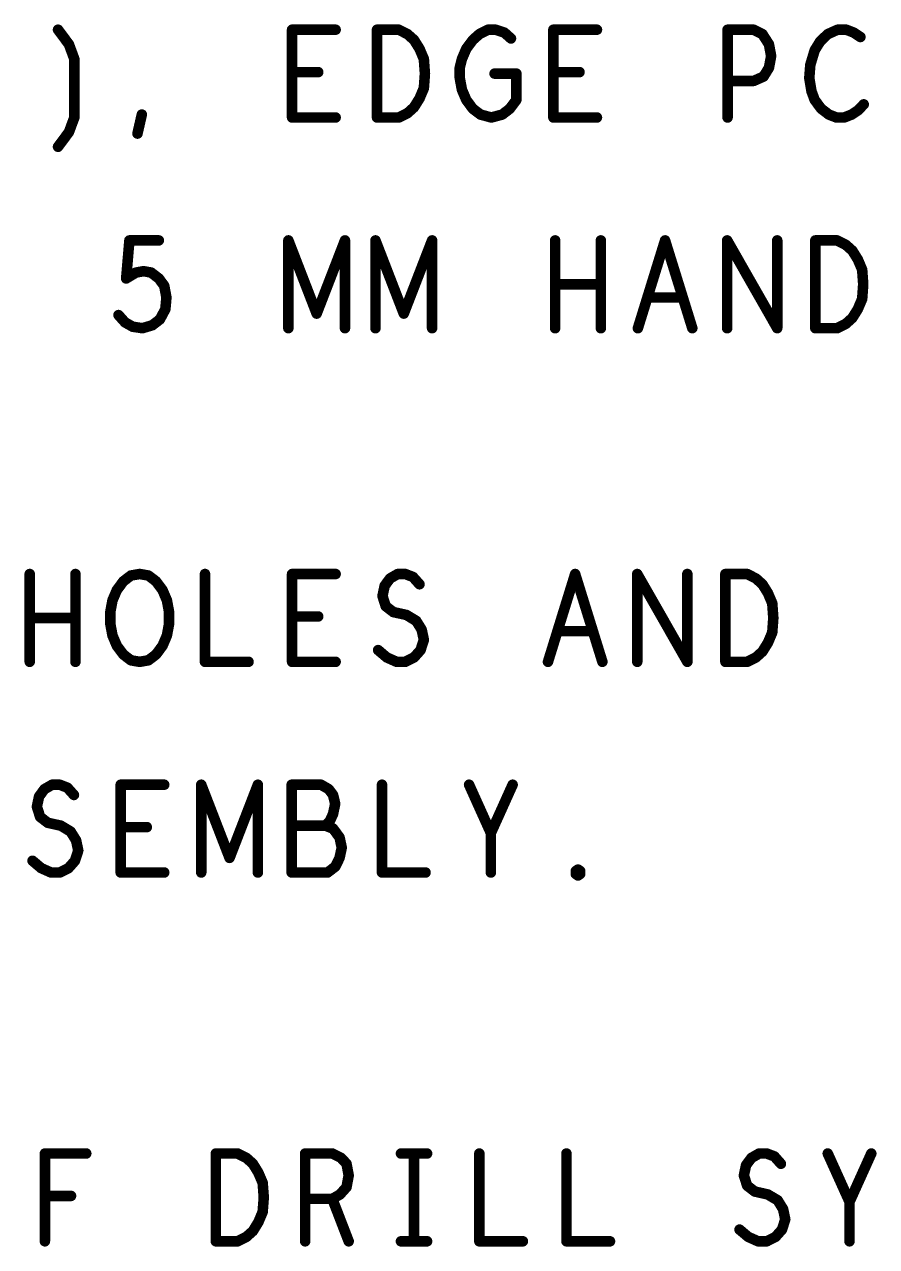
# Model space of a CAD drawing. Extents: x -14.2 to 19.9, y -5.2 to 16.9.
# Drawn here: x -4.326 to -3.113, y 7.184 to 8.924 of the extents above; entities that cross this region are included whole.
import ezdxf

# ---------------------------------------------------------------- set-up
doc = ezdxf.new("R2010")
doc.units = 0
doc.layers.get('0').update_dxf_attribs({"linetype": 'CONTINUOUS'})
doc.layers.add('FAB', color=2, linetype='CONTINUOUS')

# ---------------------------------------------------------------- blocks, each defined once
blk = doc.blocks.new('ROUND_105')
at = {"const_width": 0.0075}
blk.add_lwpolyline([(-0.00375, 0, 1), (0.00375, 0, 1)], format="xyb", close=True, dxfattribs=at)

msp = doc.modelspace()

# ---------------------------------------------------------------- linework, layer by layer
at = {"layer": 'FAB', "const_width": 0.015}
for points in [[(-4.2628, 8.896), (-4.2783, 8.9168)], [(-3.9451, 8.7918), (-3.9451, 8.9168)], [(-3.9451, 8.9168), (-3.8831, 8.9168)], [(-3.8242, 8.7918), (-3.8242, 8.9168)], [(-3.8242, 8.9168), (-3.7932, 8.9168)], [(-3.7932, 8.9168), (-3.7808, 8.9105)], [(-3.7808, 8.9105), (-3.7715, 8.9022)], [(-3.7715, 8.9022), (-3.7637, 8.8897)], [(-3.6971, 8.8897), (-3.6878, 8.9022)], [(-3.6878, 8.9022), (-3.6785, 8.9105)], [(-3.6785, 8.9105), (-3.6661, 8.9168)], [(-3.6661, 8.9168), (-3.6552, 8.9168)], [(-3.6552, 8.9168), (-3.6428, 8.9126)], [(-3.6428, 8.9126), (-3.6335, 8.9043)], [(-3.5731, 8.7918), (-3.5731, 8.9168)], [(-3.5731, 8.9168), (-3.5111, 8.9168)], [(-3.3251, 8.7918), (-3.3251, 8.9168)], [(-3.3251, 8.9168), (-3.2879, 8.9168)], [(-3.2879, 8.9168), (-3.2755, 8.9105)], [(-3.2755, 8.9105), (-3.2662, 8.896)], [(-3.1825, 8.9105), (-3.1933, 8.9001)], [(-3.1685, 8.9168), (-3.1825, 8.9105)], [(-3.1561, 8.9168), (-3.1685, 8.9168)], [(-3.1453, 8.9126), (-3.1561, 8.9168)], [(-3.136, 8.9064), (-3.1453, 8.9126)], [(-4.2551, 8.8751), (-4.2628, 8.896)], [(-3.7637, 8.8897), (-3.7575, 8.8751)], [(-3.7033, 8.8751), (-3.6971, 8.8897)], [(-3.2662, 8.896), (-3.2631, 8.8793)], [(-3.2011, 8.8876), (-3.2073, 8.8668)], [(-3.1933, 8.9001), (-3.2011, 8.8876)], [(-4.2551, 8.7918), (-4.2551, 8.8751)], [(-3.7575, 8.8751), (-3.756, 8.8543)], [(-3.7064, 8.8626), (-3.7033, 8.8751)], [(-3.2631, 8.8793), (-3.2662, 8.8626)], [(-3.9079, 8.8564), (-3.9451, 8.8564)], [(-3.756, 8.8543), (-3.7575, 8.8335)], [(-3.7064, 8.848), (-3.7064, 8.8626)], [(-3.6568, 8.8543), (-3.6258, 8.8543)], [(-3.6258, 8.8543), (-3.6258, 8.8168)], [(-3.5359, 8.8564), (-3.5731, 8.8564)], [(-3.2739, 8.8501), (-3.2879, 8.8439)], [(-3.2662, 8.8626), (-3.2739, 8.8501)], [(-3.2073, 8.8668), (-3.2088, 8.848)], [(-3.7575, 8.8335), (-3.7637, 8.8189)], [(-3.7033, 8.8314), (-3.7064, 8.848)], [(-3.2879, 8.8439), (-3.3251, 8.8439)], [(-3.2088, 8.848), (-3.2057, 8.8293)], [(-3.7637, 8.8189), (-3.7715, 8.8064)], [(-3.6971, 8.8168), (-3.7033, 8.8314)], [(-3.6878, 8.8043), (-3.6971, 8.8168)], [(-3.6258, 8.8168), (-3.6351, 8.8043)], [(-3.2057, 8.8293), (-3.2011, 8.8168)], [(-3.2011, 8.8168), (-3.1918, 8.8043)], [(-3.7808, 8.798), (-3.7932, 8.7918)], [(-3.7715, 8.8064), (-3.7808, 8.798)], [(-3.6769, 8.796), (-3.6878, 8.8043)], [(-3.6351, 8.8043), (-3.6459, 8.796)], [(-3.1918, 8.8043), (-3.1809, 8.796)], [(-3.1484, 8.796), (-3.1391, 8.8022)], [(-3.1391, 8.8022), (-3.1313, 8.8105)], [(-4.2628, 8.771), (-4.2551, 8.7918)], [(-4.1652, 8.7689), (-4.159, 8.796)], [(-3.8831, 8.7918), (-3.9451, 8.7918)], [(-3.7932, 8.7918), (-3.8242, 8.7918)], [(-3.6614, 8.7918), (-3.6769, 8.796)], [(-3.6459, 8.796), (-3.6614, 8.7918)], [(-3.5111, 8.7918), (-3.5731, 8.7918)], [(-3.1809, 8.796), (-3.1701, 8.7918)], [(-3.1701, 8.7918), (-3.1592, 8.7918)], [(-3.1592, 8.7918), (-3.1484, 8.796)], [(-4.2783, 8.7501), (-4.2628, 8.771)], [(-4.1813, 8.5626), (-4.1767, 8.6168)], [(-4.1767, 8.6168), (-4.1348, 8.6168)], [(-3.9504, 8.4918), (-3.9504, 8.6168)], [(-3.9504, 8.6168), (-3.9101, 8.5126)], [(-3.9101, 8.5126), (-3.8698, 8.6168)], [(-3.8698, 8.6168), (-3.8698, 8.4918)], [(-3.8264, 8.4918), (-3.8264, 8.6168)], [(-3.8264, 8.6168), (-3.7861, 8.5126)], [(-3.7861, 8.5126), (-3.7458, 8.6168)], [(-3.7458, 8.6168), (-3.7458, 8.4918)], [(-3.5706, 8.4918), (-3.5706, 8.6168)], [(-3.5055, 8.6168), (-3.5055, 8.4918)], [(-3.4528, 8.4918), (-3.4141, 8.6168)], [(-3.4141, 8.6168), (-3.3753, 8.4918)], [(-3.3257, 8.4918), (-3.3257, 8.6168)], [(-3.3257, 8.6168), (-3.2544, 8.4918)], [(-3.2544, 8.4918), (-3.2544, 8.6168)], [(-3.2002, 8.4918), (-3.2002, 8.6168)], [(-3.2002, 8.6168), (-3.1692, 8.6168)], [(-3.1692, 8.6168), (-3.1568, 8.6105)], [(-3.1568, 8.6105), (-3.1475, 8.6022)], [(-3.1475, 8.6022), (-3.1397, 8.5897)], [(-3.1397, 8.5897), (-3.1335, 8.5751)], [(-4.1565, 8.573), (-4.1674, 8.571)], [(-4.1457, 8.571), (-4.1565, 8.573)], [(-3.1335, 8.5751), (-3.132, 8.5543)], [(-4.1674, 8.571), (-4.1813, 8.5626)], [(-4.1348, 8.5626), (-4.1457, 8.571)], [(-4.1271, 8.5522), (-4.1348, 8.5626)], [(-3.5055, 8.5543), (-3.5706, 8.5543)], [(-3.132, 8.5543), (-3.1335, 8.5335)], [(-4.124, 8.5355), (-4.1271, 8.5522)], [(-4.1333, 8.5043), (-4.1255, 8.5189)], [(-4.1255, 8.5189), (-4.124, 8.5355)], [(-3.3893, 8.5355), (-3.4389, 8.5355)], [(-3.1397, 8.5189), (-3.1475, 8.5064)], [(-3.1335, 8.5335), (-3.1397, 8.5189)], [(-4.1922, 8.5105), (-4.1829, 8.5001)], [(-4.1441, 8.496), (-4.1333, 8.5043)], [(-3.1475, 8.5064), (-3.1568, 8.498)], [(-4.1829, 8.5001), (-4.172, 8.4939)], [(-4.172, 8.4939), (-4.1581, 8.4918)], [(-4.1581, 8.4918), (-4.1441, 8.496)], [(-3.1692, 8.4918), (-3.2002, 8.4918)], [(-3.1568, 8.498), (-3.1692, 8.4918)], [(-4.3186, 8.0168), (-4.3186, 8.1418)], [(-4.2535, 8.1418), (-4.2535, 8.0168)], [(-4.1853, 8.1314), (-4.1745, 8.1397)], [(-4.1745, 8.1397), (-4.1621, 8.1418)], [(-4.1621, 8.1418), (-4.1497, 8.1397)], [(-4.1497, 8.1397), (-4.1388, 8.1314)], [(-4.0691, 8.1418), (-4.0691, 8.0168)], [(-3.9451, 8.0168), (-3.9451, 8.1418)], [(-3.9451, 8.1418), (-3.8831, 8.1418)], [(-3.8056, 8.1355), (-3.7947, 8.1418)], [(-3.7947, 8.1418), (-3.7839, 8.1418)], [(-3.7839, 8.1418), (-3.773, 8.1376)], [(-3.773, 8.1376), (-3.7637, 8.1272)], [(-3.5808, 8.0168), (-3.5421, 8.1418)], [(-3.5421, 8.1418), (-3.5033, 8.0168)], [(-3.4537, 8.0168), (-3.4537, 8.1418)], [(-3.4537, 8.1418), (-3.3824, 8.0168)], [(-3.3824, 8.0168), (-3.3824, 8.1418)], [(-3.3282, 8.0168), (-3.3282, 8.1418)], [(-3.3282, 8.1418), (-3.2972, 8.1418)], [(-3.2972, 8.1418), (-3.2848, 8.1355)], [(-4.2008, 8.1043), (-4.1946, 8.1189)], [(-4.1946, 8.1189), (-4.1853, 8.1314)], [(-4.1388, 8.1314), (-4.1295, 8.1189)], [(-4.1295, 8.1189), (-4.1233, 8.1043)], [(-3.8164, 8.1105), (-3.8133, 8.1251)], [(-3.8133, 8.1251), (-3.8056, 8.1355)], [(-3.2848, 8.1355), (-3.2755, 8.1272)], [(-3.2755, 8.1272), (-3.2677, 8.1147)], [(-4.2039, 8.0876), (-4.2008, 8.1043)], [(-4.1233, 8.1043), (-4.1202, 8.0876)], [(-3.8118, 8.096), (-3.8164, 8.1105)], [(-3.2677, 8.1147), (-3.2615, 8.1001)], [(-4.2039, 8.071), (-4.2039, 8.0876)], [(-4.1202, 8.0876), (-4.1202, 8.071)], [(-3.8009, 8.0876), (-3.8118, 8.096)], [(-3.7823, 8.0835), (-3.8009, 8.0876)], [(-3.2615, 8.1001), (-3.26, 8.0793)], [(-4.2535, 8.0793), (-4.3186, 8.0793)], [(-4.2008, 8.0543), (-4.2039, 8.071)], [(-4.1202, 8.071), (-4.1233, 8.0543)], [(-3.9079, 8.0814), (-3.9451, 8.0814)], [(-3.7684, 8.0751), (-3.7823, 8.0835)], [(-3.7606, 8.0626), (-3.7684, 8.0751)], [(-3.26, 8.0793), (-3.2615, 8.0585)], [(-4.1946, 8.0397), (-4.2008, 8.0543)], [(-4.1233, 8.0543), (-4.1295, 8.0397)], [(-3.7575, 8.0481), (-3.7606, 8.0626)], [(-3.5173, 8.0605), (-3.5669, 8.0605)], [(-3.2615, 8.0585), (-3.2677, 8.0439)], [(-4.1853, 8.0272), (-4.1946, 8.0397)], [(-4.1295, 8.0397), (-4.1388, 8.0272)], [(-3.8226, 8.0335), (-3.8102, 8.023)], [(-3.7715, 8.023), (-3.7622, 8.0335)], [(-3.7622, 8.0335), (-3.7575, 8.0481)], [(-3.2677, 8.0439), (-3.2755, 8.0314)], [(-4.1745, 8.0189), (-4.1853, 8.0272)], [(-4.1621, 8.0168), (-4.1745, 8.0189)], [(-4.1497, 8.0189), (-4.1621, 8.0168)], [(-4.1388, 8.0272), (-4.1497, 8.0189)], [(-4.0691, 8.0168), (-4.0071, 8.0168)], [(-3.8831, 8.0168), (-3.9451, 8.0168)], [(-3.8102, 8.023), (-3.7963, 8.0168)], [(-3.7963, 8.0168), (-3.7839, 8.0168)], [(-3.7839, 8.0168), (-3.7715, 8.023)], [(-3.2972, 8.0168), (-3.3282, 8.0168)], [(-3.2848, 8.023), (-3.2972, 8.0168)], [(-3.2755, 8.0314), (-3.2848, 8.023)], [(-4.2976, 7.8355), (-4.2867, 7.8418)], [(-4.2867, 7.8418), (-4.2759, 7.8418)], [(-4.2759, 7.8418), (-4.265, 7.8376)], [(-4.1891, 7.7168), (-4.1891, 7.8418)], [(-4.1891, 7.8418), (-4.1271, 7.8418)], [(-4.0744, 7.7168), (-4.0744, 7.8418)], [(-4.0744, 7.8418), (-4.0341, 7.7376)], [(-4.0341, 7.7376), (-3.9938, 7.8418)], [(-3.9938, 7.8418), (-3.9938, 7.7168)], [(-3.9039, 7.8418), (-3.9457, 7.8418)], [(-3.9457, 7.8418), (-3.9457, 7.7168)], [(-3.893, 7.8355), (-3.9039, 7.8418)], [(-3.8171, 7.8418), (-3.8171, 7.7168)], [(-3.6621, 7.773), (-3.6931, 7.8418)], [(-3.6311, 7.8418), (-3.6621, 7.773)], [(-4.3084, 7.8105), (-4.3053, 7.8251)], [(-4.3053, 7.8251), (-4.2976, 7.8355)], [(-4.265, 7.8376), (-4.2557, 7.8272)], [(-3.8868, 7.8272), (-3.893, 7.8355)], [(-3.8837, 7.8147), (-3.8868, 7.8272)], [(-4.3038, 7.796), (-4.3084, 7.8105)], [(-3.8868, 7.8001), (-3.8837, 7.8147)], [(-4.2929, 7.7876), (-4.3038, 7.796)], [(-3.8977, 7.7835), (-3.8915, 7.7897)], [(-3.8915, 7.7897), (-3.8868, 7.8001)], [(-4.2743, 7.7835), (-4.2929, 7.7876)], [(-4.2604, 7.7751), (-4.2743, 7.7835)], [(-4.2526, 7.7626), (-4.2604, 7.7751)], [(-4.1519, 7.7814), (-4.1891, 7.7814)], [(-3.8977, 7.7835), (-3.9457, 7.7835)], [(-3.8868, 7.7793), (-3.8977, 7.7835)], [(-3.8775, 7.7668), (-3.8868, 7.7793)], [(-3.6621, 7.7168), (-3.6621, 7.773)], [(-4.2495, 7.7481), (-4.2526, 7.7626)], [(-3.8744, 7.7522), (-3.8775, 7.7668)], [(-4.2542, 7.7335), (-4.2495, 7.7481)], [(-3.8837, 7.7251), (-3.8775, 7.7376)], [(-3.8775, 7.7376), (-3.8744, 7.7522)], [(-4.3146, 7.7335), (-4.3022, 7.723)], [(-4.3022, 7.723), (-4.2883, 7.7168)], [(-4.2759, 7.7168), (-4.2635, 7.723)], [(-4.2635, 7.723), (-4.2542, 7.7335)], [(-3.8946, 7.7168), (-3.8837, 7.7251)], [(-3.5412, 7.7189), (-3.5381, 7.721)], [(-3.5412, 7.7147), (-3.5412, 7.7189)], [(-3.5381, 7.721), (-3.535, 7.7189)], [(-3.535, 7.7189), (-3.535, 7.7147)], [(-4.2883, 7.7168), (-4.2759, 7.7168)], [(-4.1271, 7.7168), (-4.1891, 7.7168)], [(-3.9457, 7.7168), (-3.8946, 7.7168)], [(-3.8171, 7.7168), (-3.7551, 7.7168)], [(-3.5381, 7.7126), (-3.5412, 7.7147)], [(-3.535, 7.7147), (-3.5381, 7.7126)], [(-4.297, 7.1917), (-4.297, 7.3167)], [(-4.297, 7.3167), (-4.2381, 7.3167)], [(-4.0536, 7.1917), (-4.0536, 7.3167)], [(-4.0536, 7.3167), (-4.0226, 7.3167)], [(-4.0226, 7.3167), (-4.0102, 7.3105)], [(-4.0102, 7.3105), (-4.0009, 7.3021)], [(-4.0009, 7.3021), (-3.9932, 7.2896)], [(-3.9265, 7.1917), (-3.9265, 7.3167)], [(-3.9265, 7.3167), (-3.8878, 7.3167)], [(-3.8878, 7.3167), (-3.8754, 7.3105)], [(-3.8754, 7.3105), (-3.8676, 7.3021)], [(-3.8676, 7.3021), (-3.8645, 7.2855)], [(-3.7901, 7.3167), (-3.7529, 7.3167)], [(-3.7715, 7.3167), (-3.7715, 7.1917)], [(-3.6785, 7.3167), (-3.6785, 7.1917)], [(-3.5545, 7.3167), (-3.5545, 7.1917)], [(-3.2988, 7.3001), (-3.291, 7.3105)], [(-3.291, 7.3105), (-3.2802, 7.3167)], [(-3.2802, 7.3167), (-3.2693, 7.3167)], [(-3.2693, 7.3167), (-3.2585, 7.3126)], [(-3.2585, 7.3126), (-3.2492, 7.3021)], [(-3.1515, 7.248), (-3.1825, 7.3167)], [(-3.1205, 7.3167), (-3.1515, 7.248)], [(-3.9932, 7.2896), (-3.987, 7.2751)], [(-3.8645, 7.2855), (-3.8676, 7.2688)], [(-3.3019, 7.2855), (-3.2988, 7.3001)], [(-3.2972, 7.2709), (-3.3019, 7.2855)], [(-3.987, 7.2751), (-3.9854, 7.2542)], [(-3.8676, 7.2688), (-3.8769, 7.2584)], [(-3.2864, 7.2626), (-3.2972, 7.2709)], [(-4.2598, 7.2563), (-4.297, 7.2563)], [(-3.9854, 7.2542), (-3.987, 7.2334)], [(-3.8878, 7.2521), (-3.9265, 7.2521)], [(-3.8769, 7.2584), (-3.8878, 7.2521)], [(-3.8878, 7.2521), (-3.8645, 7.1917)], [(-3.2678, 7.2584), (-3.2864, 7.2626)], [(-3.2538, 7.2501), (-3.2678, 7.2584)], [(-3.2461, 7.2376), (-3.2538, 7.2501)], [(-3.987, 7.2334), (-3.9932, 7.2188)], [(-3.243, 7.223), (-3.2461, 7.2376)], [(-3.1515, 7.1917), (-3.1515, 7.248)], [(-3.9932, 7.2188), (-4.0009, 7.2063)], [(-3.2476, 7.2084), (-3.243, 7.223)], [(-4.0102, 7.198), (-4.0226, 7.1917)], [(-4.0009, 7.2063), (-4.0102, 7.198)], [(-3.3081, 7.2084), (-3.2957, 7.198)], [(-3.2957, 7.198), (-3.2817, 7.1917)], [(-3.2693, 7.1917), (-3.2569, 7.198)], [(-3.2569, 7.198), (-3.2476, 7.2084)], [(-4.0226, 7.1917), (-4.0536, 7.1917)], [(-3.7901, 7.1917), (-3.7529, 7.1917)], [(-3.6785, 7.1917), (-3.6165, 7.1917)], [(-3.5545, 7.1917), (-3.4925, 7.1917)], [(-3.2817, 7.1917), (-3.2693, 7.1917)]]:
    msp.add_lwpolyline(points, dxfattribs=at)

# ---------------------------------------------------------------- block references
at = {"layer": 'FAB'}
for p in [(-4.2783, 8.9168), (-3.9451, 8.9168), (-3.9451, 8.9168), (-3.8831, 8.9168), (-3.8242, 8.9168), (-3.8242, 8.9168), (-3.7932, 8.9168), (-3.7932, 8.9168), (-3.7808, 8.9105), (-3.7808, 8.9105), (-3.7715, 8.9022), (-3.7715, 8.9022), (-3.6878, 8.9022), (-3.6878, 8.9022), (-3.6785, 8.9105), (-3.6785, 8.9105), (-3.6661, 8.9168), (-3.6661, 8.9168), (-3.6552, 8.9168), (-3.6552, 8.9168), (-3.6428, 8.9126), (-3.6428, 8.9126), (-3.6335, 8.9043), (-3.5731, 8.9168), (-3.5731, 8.9168), (-3.5111, 8.9168), (-3.3251, 8.9168), (-3.3251, 8.9168), (-3.2879, 8.9168), (-3.2879, 8.9168), (-3.2755, 8.9105), (-3.2755, 8.9105), (-3.1825, 8.9105), (-3.1825, 8.9105), (-3.1685, 8.9168), (-3.1685, 8.9168), (-3.1561, 8.9168), (-3.1561, 8.9168), (-3.1453, 8.9126), (-3.1453, 8.9126), (-3.136, 8.9064), (-4.2628, 8.896), (-4.2628, 8.896), (-3.7637, 8.8897), (-3.7637, 8.8897), (-3.6971, 8.8897), (-3.6971, 8.8897), (-3.2662, 8.896), (-3.2662, 8.896), (-3.2011, 8.8876), (-3.2011, 8.8876), (-3.1933, 8.9001), (-3.1933, 8.9001), (-4.2551, 8.8751), (-4.2551, 8.8751), (-3.7575, 8.8751), (-3.7575, 8.8751), (-3.7033, 8.8751), (-3.7033, 8.8751), (-3.2631, 8.8793), (-3.2631, 8.8793), (-3.9451, 8.8564), (-3.9079, 8.8564), (-3.756, 8.8543), (-3.756, 8.8543), (-3.7064, 8.8626), (-3.7064, 8.8626), (-3.6568, 8.8543), (-3.6258, 8.8543), (-3.6258, 8.8543), (-3.5731, 8.8564), (-3.5359, 8.8564), (-3.2739, 8.8501), (-3.2739, 8.8501), (-3.2662, 8.8626), (-3.2662, 8.8626), (-3.2073, 8.8668), (-3.2073, 8.8668), (-3.7575, 8.8335), (-3.7575, 8.8335), (-3.7064, 8.848), (-3.7064, 8.848), (-3.3251, 8.8439), (-3.2879, 8.8439), (-3.2879, 8.8439), (-3.2088, 8.848), (-3.2088, 8.848), (-3.7637, 8.8189), (-3.7637, 8.8189), (-3.7033, 8.8314), (-3.7033, 8.8314), (-3.6971, 8.8168), (-3.6971, 8.8168), (-3.6258, 8.8168), (-3.6258, 8.8168), (-3.2057, 8.8293), (-3.2057, 8.8293), (-3.2011, 8.8168), (-3.2011, 8.8168), (-3.7808, 8.798), (-3.7808, 8.798), (-3.7715, 8.8064), (-3.7715, 8.8064), (-3.6878, 8.8043), (-3.6878, 8.8043), (-3.6351, 8.8043), (-3.6351, 8.8043), (-3.1918, 8.8043), (-3.1918, 8.8043), (-3.1391, 8.8022), (-3.1391, 8.8022), (-3.1313, 8.8105), (-4.2551, 8.7918), (-4.2551, 8.7918), (-4.159, 8.796), (-3.9451, 8.7918), (-3.9451, 8.7918), (-3.8831, 8.7918), (-3.8242, 8.7918), (-3.8242, 8.7918), (-3.7932, 8.7918), (-3.7932, 8.7918), (-3.6769, 8.796), (-3.6769, 8.796), (-3.6614, 8.7918), (-3.6614, 8.7918), (-3.6459, 8.796), (-3.6459, 8.796), (-3.5731, 8.7918), (-3.5731, 8.7918), (-3.5111, 8.7918), (-3.3251, 8.7918), (-3.1809, 8.796), (-3.1809, 8.796), (-3.1701, 8.7918), (-3.1701, 8.7918), (-3.1592, 8.7918), (-3.1592, 8.7918), (-3.1484, 8.796), (-3.1484, 8.796), (-4.2628, 8.771), (-4.2628, 8.771), (-4.1652, 8.7689), (-4.2783, 8.7501), (-4.1767, 8.6168), (-4.1767, 8.6168), (-4.1348, 8.6168), (-3.9504, 8.6168), (-3.9504, 8.6168), (-3.8698, 8.6168), (-3.8698, 8.6168), (-3.8264, 8.6168), (-3.8264, 8.6168), (-3.7458, 8.6168), (-3.7458, 8.6168), (-3.5706, 8.6168), (-3.5055, 8.6168), (-3.4141, 8.6168), (-3.4141, 8.6168), (-3.3257, 8.6168), (-3.3257, 8.6168), (-3.2544, 8.6168), (-3.2002, 8.6168), (-3.2002, 8.6168), (-3.1692, 8.6168), (-3.1692, 8.6168), (-3.1568, 8.6105), (-3.1568, 8.6105), (-3.1475, 8.6022), (-3.1475, 8.6022), (-3.1397, 8.5897), (-3.1397, 8.5897), (-4.1565, 8.573), (-4.1565, 8.573), (-3.1335, 8.5751), (-3.1335, 8.5751), (-4.1813, 8.5626), (-4.1813, 8.5626), (-4.1674, 8.571), (-4.1674, 8.571), (-4.1457, 8.571), (-4.1457, 8.571), (-4.1348, 8.5626), (-4.1348, 8.5626), (-3.5706, 8.5543), (-3.5055, 8.5543), (-3.132, 8.5543), (-3.132, 8.5543), (-4.1271, 8.5522), (-4.1271, 8.5522), (-4.1255, 8.5189), (-4.1255, 8.5189), (-4.124, 8.5355), (-4.124, 8.5355), (-3.4389, 8.5355), (-3.3893, 8.5355), (-3.1397, 8.5189), (-3.1397, 8.5189), (-3.1335, 8.5335), (-3.1335, 8.5335), (-4.1922, 8.5105), (-4.1333, 8.5043), (-4.1333, 8.5043), (-3.9101, 8.5126), (-3.9101, 8.5126), (-3.7861, 8.5126), (-3.7861, 8.5126), (-3.1475, 8.5064), (-3.1475, 8.5064), (-4.1829, 8.5001), (-4.1829, 8.5001), (-4.172, 8.4939), (-4.172, 8.4939), (-4.1581, 8.4918), (-4.1581, 8.4918), (-4.1441, 8.496), (-4.1441, 8.496), (-3.9504, 8.4918), (-3.8698, 8.4918), (-3.8264, 8.4918), (-3.7458, 8.4918), (-3.5706, 8.4918), (-3.5055, 8.4918), (-3.4528, 8.4918), (-3.3753, 8.4918), (-3.3257, 8.4918), (-3.2544, 8.4918), (-3.2544, 8.4918), (-3.2002, 8.4918), (-3.2002, 8.4918), (-3.1692, 8.4918), (-3.1692, 8.4918), (-3.1568, 8.498), (-3.1568, 8.498), (-4.3186, 8.1418), (-4.2535, 8.1418), (-4.1745, 8.1397), (-4.1745, 8.1397), (-4.1621, 8.1418), (-4.1621, 8.1418), (-4.1497, 8.1397), (-4.1497, 8.1397), (-4.0691, 8.1418), (-3.9451, 8.1418), (-3.9451, 8.1418), (-3.8831, 8.1418), (-3.7947, 8.1418), (-3.7947, 8.1418), (-3.7839, 8.1418), (-3.7839, 8.1418), (-3.773, 8.1376), (-3.773, 8.1376), (-3.5421, 8.1418), (-3.5421, 8.1418), (-3.4537, 8.1418), (-3.4537, 8.1418), (-3.3824, 8.1418), (-3.3282, 8.1418), (-3.3282, 8.1418), (-3.2972, 8.1418), (-3.2972, 8.1418), (-4.1946, 8.1189), (-4.1946, 8.1189), (-4.1853, 8.1314), (-4.1853, 8.1314), (-4.1388, 8.1314), (-4.1388, 8.1314), (-4.1295, 8.1189), (-4.1295, 8.1189), (-3.8133, 8.1251), (-3.8133, 8.1251), (-3.8056, 8.1355), (-3.8056, 8.1355), (-3.7637, 8.1272), (-3.2848, 8.1355), (-3.2848, 8.1355), (-3.2755, 8.1272), (-3.2755, 8.1272), (-4.2008, 8.1043), (-4.2008, 8.1043), (-4.1233, 8.1043), (-4.1233, 8.1043), (-3.8164, 8.1105), (-3.8164, 8.1105), (-3.2677, 8.1147), (-3.2677, 8.1147), (-4.2039, 8.0876), (-4.2039, 8.0876), (-4.1202, 8.0876), (-4.1202, 8.0876), (-3.8118, 8.096), (-3.8118, 8.096), (-3.8009, 8.0876), (-3.8009, 8.0876), (-3.2615, 8.1001), (-3.2615, 8.1001), (-4.3186, 8.0793), (-4.2535, 8.0793), (-4.2039, 8.071), (-4.2039, 8.071), (-4.1202, 8.071), (-4.1202, 8.071), (-3.9451, 8.0814), (-3.9079, 8.0814), (-3.7823, 8.0835), (-3.7823, 8.0835), (-3.7684, 8.0751), (-3.7684, 8.0751), (-3.26, 8.0793), (-3.26, 8.0793), (-4.2008, 8.0543), (-4.2008, 8.0543), (-4.1233, 8.0543), (-4.1233, 8.0543), (-3.7606, 8.0626), (-3.7606, 8.0626), (-3.5669, 8.0605), (-3.5173, 8.0605), (-3.2615, 8.0585), (-3.2615, 8.0585), (-4.1946, 8.0397), (-4.1946, 8.0397), (-4.1295, 8.0397), (-4.1295, 8.0397), (-3.8226, 8.0335), (-3.7622, 8.0335), (-3.7622, 8.0335), (-3.7575, 8.0481), (-3.7575, 8.0481), (-3.2677, 8.0439), (-3.2677, 8.0439), (-4.3186, 8.0168), (-4.2535, 8.0168), (-4.1853, 8.0272), (-4.1853, 8.0272), (-4.1745, 8.0189), (-4.1745, 8.0189), (-4.1621, 8.0168), (-4.1621, 8.0168), (-4.1497, 8.0189), (-4.1497, 8.0189), (-4.1388, 8.0272), (-4.1388, 8.0272), (-4.0691, 8.0168), (-4.0691, 8.0168), (-4.0071, 8.0168), (-3.9451, 8.0168), (-3.9451, 8.0168), (-3.8831, 8.0168), (-3.8102, 8.023), (-3.8102, 8.023), (-3.7963, 8.0168), (-3.7963, 8.0168), (-3.7839, 8.0168), (-3.7839, 8.0168), (-3.7715, 8.023), (-3.7715, 8.023), (-3.5808, 8.0168), (-3.5033, 8.0168), (-3.4537, 8.0168), (-3.3824, 8.0168), (-3.3824, 8.0168), (-3.3282, 8.0168), (-3.3282, 8.0168), (-3.2972, 8.0168), (-3.2972, 8.0168), (-3.2848, 8.023), (-3.2848, 8.023), (-3.2755, 8.0314), (-3.2755, 8.0314), (-4.2867, 7.8418), (-4.2867, 7.8418), (-4.2759, 7.8418), (-4.2759, 7.8418), (-4.1891, 7.8418), (-4.1891, 7.8418), (-4.1271, 7.8418), (-4.0744, 7.8418), (-4.0744, 7.8418), (-3.9938, 7.8418), (-3.9938, 7.8418), (-3.9457, 7.8418), (-3.9457, 7.8418), (-3.9039, 7.8418), (-3.9039, 7.8418), (-3.8171, 7.8418), (-3.6931, 7.8418), (-3.6311, 7.8418), (-4.3053, 7.8251), (-4.3053, 7.8251), (-4.2976, 7.8355), (-4.2976, 7.8355), (-4.265, 7.8376), (-4.265, 7.8376), (-4.2557, 7.8272), (-3.893, 7.8355), (-3.893, 7.8355), (-3.8868, 7.8272), (-3.8868, 7.8272), (-4.3084, 7.8105), (-4.3084, 7.8105), (-3.8837, 7.8147), (-3.8837, 7.8147), (-4.3038, 7.796), (-4.3038, 7.796), (-3.8915, 7.7897), (-3.8915, 7.7897), (-3.8868, 7.8001), (-3.8868, 7.8001), (-4.2929, 7.7876), (-4.2929, 7.7876), (-4.2743, 7.7835), (-4.2743, 7.7835), (-4.2604, 7.7751), (-4.2604, 7.7751), (-4.1891, 7.7814), (-4.1519, 7.7814), (-3.9457, 7.7835), (-3.8977, 7.7835), (-3.8977, 7.7835), (-3.8977, 7.7835), (-3.8868, 7.7793), (-3.8868, 7.7793), (-3.6621, 7.773), (-3.6621, 7.773), (-3.6621, 7.773), (-4.2526, 7.7626), (-4.2526, 7.7626), (-3.8775, 7.7668), (-3.8775, 7.7668), (-4.2495, 7.7481), (-4.2495, 7.7481), (-4.0341, 7.7376), (-4.0341, 7.7376), (-3.8775, 7.7376), (-3.8775, 7.7376), (-3.8744, 7.7522), (-3.8744, 7.7522), (-4.3146, 7.7335), (-4.3022, 7.723), (-4.3022, 7.723), (-4.2635, 7.723), (-4.2635, 7.723), (-4.2542, 7.7335), (-4.2542, 7.7335), (-3.8837, 7.7251), (-3.8837, 7.7251), (-3.5412, 7.7189), (-3.5412, 7.7189), (-3.5381, 7.721), (-3.5381, 7.721), (-3.535, 7.7189), (-3.535, 7.7189), (-4.2883, 7.7168), (-4.2883, 7.7168), (-4.2759, 7.7168), (-4.2759, 7.7168), (-4.1891, 7.7168), (-4.1891, 7.7168), (-4.1271, 7.7168), (-4.0744, 7.7168), (-3.9938, 7.7168), (-3.9457, 7.7168), (-3.9457, 7.7168), (-3.8946, 7.7168), (-3.8946, 7.7168), (-3.8171, 7.7168), (-3.8171, 7.7168), (-3.7551, 7.7168), (-3.6621, 7.7168), (-3.5412, 7.7147), (-3.5412, 7.7147), (-3.5381, 7.7126), (-3.5381, 7.7126), (-3.535, 7.7147), (-3.535, 7.7147), (-4.297, 7.3167), (-4.297, 7.3167), (-4.2381, 7.3167), (-4.0536, 7.3167), (-4.0536, 7.3167), (-4.0226, 7.3167), (-4.0226, 7.3167), (-4.0102, 7.3105), (-4.0102, 7.3105), (-4.0009, 7.3021), (-4.0009, 7.3021), (-3.9265, 7.3167), (-3.9265, 7.3167), (-3.8878, 7.3167), (-3.8878, 7.3167), (-3.8754, 7.3105), (-3.8754, 7.3105), (-3.8676, 7.3021), (-3.8676, 7.3021), (-3.7901, 7.3167), (-3.7715, 7.3167), (-3.7529, 7.3167), (-3.6785, 7.3167), (-3.5545, 7.3167), (-3.291, 7.3105), (-3.291, 7.3105), (-3.2802, 7.3167), (-3.2802, 7.3167), (-3.2693, 7.3167), (-3.2693, 7.3167), (-3.2585, 7.3126), (-3.2585, 7.3126), (-3.2492, 7.3021), (-3.1825, 7.3167), (-3.1205, 7.3167), (-3.9932, 7.2896), (-3.9932, 7.2896), (-3.8645, 7.2855), (-3.8645, 7.2855), (-3.3019, 7.2855), (-3.3019, 7.2855), (-3.2988, 7.3001), (-3.2988, 7.3001), (-3.987, 7.2751), (-3.987, 7.2751), (-3.8676, 7.2688), (-3.8676, 7.2688), (-3.2972, 7.2709), (-3.2972, 7.2709), (-4.297, 7.2563), (-4.2598, 7.2563), (-3.9854, 7.2542), (-3.9854, 7.2542), (-3.9265, 7.2521), (-3.8878, 7.2521), (-3.8878, 7.2521), (-3.8878, 7.2521), (-3.8769, 7.2584), (-3.8769, 7.2584), (-3.2864, 7.2626), (-3.2864, 7.2626), (-3.2678, 7.2584), (-3.2678, 7.2584), (-3.2538, 7.2501), (-3.2538, 7.2501), (-3.987, 7.2334), (-3.987, 7.2334), (-3.2461, 7.2376), (-3.2461, 7.2376), (-3.1515, 7.248), (-3.1515, 7.248), (-3.1515, 7.248), (-3.9932, 7.2188), (-3.9932, 7.2188), (-3.243, 7.223), (-3.243, 7.223), (-4.0102, 7.198), (-4.0102, 7.198), (-4.0009, 7.2063), (-4.0009, 7.2063), (-3.3081, 7.2084), (-3.2957, 7.198), (-3.2957, 7.198), (-3.2569, 7.198), (-3.2569, 7.198), (-3.2476, 7.2084), (-3.2476, 7.2084), (-4.297, 7.1917), (-4.0536, 7.1917), (-4.0536, 7.1917), (-4.0226, 7.1917), (-4.0226, 7.1917), (-3.9265, 7.1917), (-3.8645, 7.1917), (-3.7901, 7.1917), (-3.7715, 7.1917), (-3.7529, 7.1917), (-3.6785, 7.1917), (-3.6785, 7.1917), (-3.6165, 7.1917), (-3.5545, 7.1917), (-3.5545, 7.1917), (-3.4925, 7.1917), (-3.2817, 7.1917), (-3.2817, 7.1917), (-3.2693, 7.1917), (-3.2693, 7.1917), (-3.1515, 7.1917)]:
    msp.add_blockref('ROUND_105', p, dxfattribs=at)

doc.saveas('drawing.dxf')
